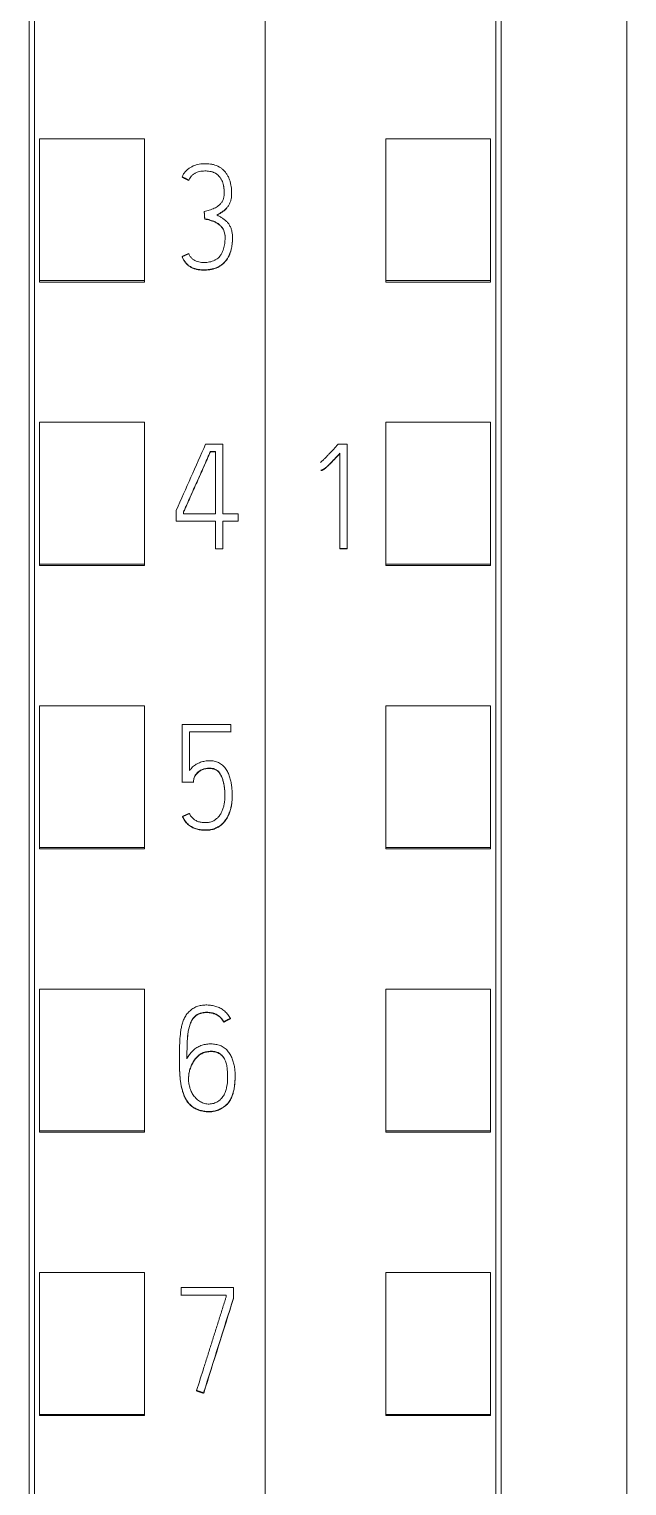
# Model space of a CAD drawing. Header units: millimetres. Extents: x 4137 to 6698, y 1400 to 3585.
# Drawn here: x 5454.95 to 5466.35, y 3314.99 to 3342.75 of the extents above; entities that cross this region are included whole.
import ezdxf

# ---------------------------------------------------------------- set-up
doc = ezdxf.new("R2010")
doc.units = ezdxf.units.MM
doc.layers.add('000-PI-Oprema', color=30, linetype='Continuous', lineweight=5)

msp = doc.modelspace()

# ---------------------------------------------------------------- linework, layer by layer
at = {"layer": '000-PI-Oprema', "color": 0, "linetype": 'ByBlock', "lineweight": 0}
for p, q in [((5459.448, 3360.459), (5459.448, 3247.041)), ((5459.448, 3360.459), (5459.448, 3247.041)), ((5455.048, 3249.363), (5455.048, 3358.178)), ((5463.848, 3358.178), (5463.848, 3249.363)), ((5455.148, 3337.956), (5455.148, 3340.659)), ((5455.148, 3340.659), (5457.148, 3340.659)), ((5457.148, 3337.956), (5457.148, 3340.659)), ((5461.748, 3337.956), (5461.748, 3340.659)), ((5463.748, 3340.659), (5461.748, 3340.659)), ((5463.748, 3337.956), (5463.748, 3340.659)), ((5457.864, 3339.936), (5457.864, 3339.929)), ((5457.992, 3339.872), (5457.992, 3339.866)), ((5458.81, 3339.618), (5458.81, 3339.624)), ((5458.288, 3339.273), (5458.288, 3339.266)), ((5458.297, 3339.135), (5458.297, 3339.128)), ((5458.827, 3338.768), (5458.827, 3338.774)), ((5457.864, 3338.414), (5457.864, 3338.407)), ((5455.148, 3337.927), (5455.148, 3337.956)), ((5455.148, 3337.956), (5457.148, 3337.956)), ((5455.148, 3337.927), (5457.148, 3337.927)), ((5457.148, 3337.927), (5457.148, 3337.956)), ((5461.748, 3337.927), (5461.748, 3337.956)), ((5463.748, 3337.956), (5461.748, 3337.956)), ((5463.748, 3337.927), (5461.748, 3337.927)), ((5463.748, 3337.927), (5463.748, 3337.956)), ((5455.148, 3332.555), (5455.148, 3335.257)), ((5455.148, 3335.257), (5457.148, 3335.257)), ((5457.148, 3332.555), (5457.148, 3335.257)), ((5461.748, 3332.555), (5461.748, 3335.257)), ((5463.748, 3335.257), (5461.748, 3335.257)), ((5463.748, 3332.555), (5463.748, 3335.257)), ((5458.313, 3334.839), (5458.643, 3334.839)), ((5458.643, 3334.839), (5458.643, 3333.513)), ((5461.014, 3334.837), (5460.839, 3334.837)), ((5461.014, 3332.853), (5461.014, 3334.837)), ((5458.405, 3334.701), (5458.405, 3334.695)), ((5458.502, 3334.701), (5458.405, 3334.701)), ((5458.405, 3334.695), (5458.502, 3334.695)), ((5458.502, 3333.513), (5458.502, 3334.701)), ((5460.875, 3334.666), (5460.875, 3332.853)), ((5457.753, 3333.375), (5457.753, 3333.579)), ((5457.892, 3333.549), (5457.892, 3333.513)), ((5457.892, 3333.513), (5458.502, 3333.513)), ((5458.643, 3333.513), (5458.937, 3333.513)), ((5458.937, 3333.513), (5458.937, 3333.375)), ((5458.502, 3333.375), (5457.753, 3333.375)), ((5458.502, 3332.847), (5458.502, 3333.375)), ((5458.643, 3333.375), (5458.643, 3332.847)), ((5458.937, 3333.375), (5458.643, 3333.375)), ((5458.643, 3332.847), (5458.502, 3332.847)), ((5460.875, 3332.853), (5461.014, 3332.853)), ((5460.875, 3332.853), (5460.875, 3332.847)), ((5461.014, 3332.847), (5460.875, 3332.847)), ((5461.014, 3332.853), (5461.014, 3332.847)), ((5455.148, 3332.527), (5455.148, 3332.555)), ((5455.148, 3332.555), (5457.148, 3332.555)), ((5455.148, 3332.527), (5457.148, 3332.527)), ((5457.148, 3332.527), (5457.148, 3332.555)), ((5461.748, 3332.527), (5461.748, 3332.555)), ((5463.748, 3332.555), (5461.748, 3332.555)), ((5463.748, 3332.527), (5461.748, 3332.527)), ((5463.748, 3332.527), (5463.748, 3332.555)), ((5455.148, 3327.153), (5455.148, 3329.856)), ((5455.148, 3329.856), (5457.148, 3329.856)), ((5457.148, 3327.153), (5457.148, 3329.856)), ((5461.748, 3327.153), (5461.748, 3329.856)), ((5463.748, 3329.856), (5461.748, 3329.856)), ((5463.748, 3327.153), (5463.748, 3329.856)), ((5457.869, 3329.495), (5457.869, 3328.4)), ((5458.793, 3329.495), (5457.869, 3329.495)), ((5458.008, 3328.621), (5458.008, 3329.357)), ((5458.008, 3329.357), (5458.793, 3329.357)), ((5458.793, 3329.357), (5458.793, 3329.495)), ((5458.793, 3329.357), (5458.793, 3329.35)), ((5457.869, 3328.4), (5457.869, 3328.394)), ((5457.869, 3328.4), (5458.08, 3328.4)), ((5458.08, 3328.4), (5458.08, 3328.394)), ((5458.821, 3328.136), (5458.821, 3328.142)), ((5457.875, 3327.745), (5457.875, 3327.739)), ((5455.148, 3327.127), (5455.148, 3327.153)), ((5455.148, 3327.153), (5457.148, 3327.153)), ((5455.148, 3327.127), (5457.148, 3327.127)), ((5457.148, 3327.127), (5457.148, 3327.153)), ((5461.748, 3327.127), (5461.748, 3327.153)), ((5463.748, 3327.153), (5461.748, 3327.153)), ((5463.748, 3327.127), (5461.748, 3327.127)), ((5463.748, 3327.127), (5463.748, 3327.153)), ((5455.148, 3321.752), (5455.148, 3324.454)), ((5455.148, 3324.454), (5457.148, 3324.454)), ((5457.148, 3321.752), (5457.148, 3324.454)), ((5461.748, 3321.752), (5461.748, 3324.454)), ((5463.748, 3324.454), (5461.748, 3324.454)), ((5463.748, 3321.752), (5463.748, 3324.454)), ((5458.659, 3323.832), (5458.659, 3323.825)), ((5458.786, 3323.898), (5458.786, 3323.892)), ((5457.815, 3323.094), (5457.815, 3323.088)), ((5458.878, 3322.795), (5458.878, 3322.801)), ((5455.148, 3321.727), (5455.148, 3321.752)), ((5455.148, 3321.752), (5457.148, 3321.752)), ((5455.148, 3321.727), (5457.148, 3321.727)), ((5457.148, 3321.727), (5457.148, 3321.752)), ((5461.748, 3321.727), (5461.748, 3321.752)), ((5463.748, 3321.752), (5461.748, 3321.752)), ((5463.748, 3321.727), (5461.748, 3321.727)), ((5463.748, 3321.727), (5463.748, 3321.752)), ((5455.148, 3316.35), (5455.148, 3319.052)), ((5455.148, 3319.052), (5457.148, 3319.052)), ((5457.148, 3316.35), (5457.148, 3319.052)), ((5461.748, 3316.35), (5461.748, 3319.052)), ((5463.748, 3319.052), (5461.748, 3319.052)), ((5463.748, 3316.35), (5463.748, 3319.052)), ((5457.846, 3318.625), (5457.846, 3318.766)), ((5457.846, 3318.766), (5458.845, 3318.766)), ((5458.845, 3318.766), (5458.845, 3318.564)), ((5457.846, 3318.625), (5457.846, 3318.619)), ((5458.706, 3318.625), (5457.846, 3318.625)), ((5458.706, 3318.586), (5458.706, 3318.625)), ((5458.845, 3318.564), (5458.845, 3318.558)), ((5458.143, 3316.805), (5458.143, 3316.799)), ((5458.276, 3316.76), (5458.276, 3316.754)), ((5455.148, 3316.328), (5455.148, 3316.35)), ((5455.148, 3316.35), (5457.148, 3316.35)), ((5455.148, 3316.328), (5457.148, 3316.328)), ((5457.148, 3316.328), (5457.148, 3316.35)), ((5461.748, 3316.328), (5461.748, 3316.35)), ((5463.748, 3316.35), (5461.748, 3316.35)), ((5463.748, 3316.328), (5461.748, 3316.328)), ((5463.748, 3316.328), (5463.748, 3316.35))]:
    msp.add_line(p, q, dxfattribs=at)
at = {"layer": '000-PI-Oprema', "color": 18, "linetype": 'ByBlock', "lineweight": 0, "true_color": 0x000000}
for centre, major_axis, ratio, start_param, end_param in [((5443.389, 3236.424), (452.614, 1023.309), 0.023466, 1.484858, 1.486095), ((5453.925, 3242.016), (311.427, 991.982), 0.017584, 1.499074, 1.500898), ((5453.817, 3240.208), (315.104, 1003.798), 0.017791, 1.498249, 1.500051)]:
    msp.add_ellipse(centre, major_axis=major_axis, ratio=ratio, start_param=start_param, end_param=end_param, dxfattribs=at)
at = {"layer": '000-PI-Oprema', "color": 0, "linetype": 'ByBlock', "lineweight": 0}
for points, knots in [([(5454.948, 3249.078), (5454.948, 3252.418), (5454.948, 3260.383), (5454.948, 3273.023), (5454.948, 3288.509), (5454.948, 3302.803), (5454.948, 3317.013), (5454.948, 3331.58), (5454.948, 3345.75), (5454.948, 3355.32), (5454.948, 3358.364)], [0, 0, 0, 0, 0.091483, 0.21812, 0.346206, 0.515858, 0.610111, 0.736264, 0.916066, 1, 1, 1, 1]), ([(5463.948, 3358.364), (5463.948, 3355.32), (5463.948, 3345.75), (5463.948, 3331.58), (5463.948, 3317.013), (5463.948, 3302.803), (5463.948, 3288.509), (5463.948, 3273.023), (5463.948, 3260.383), (5463.948, 3252.418), (5463.948, 3249.078)], [0, 0, 0, 0, 0.083934, 0.263736, 0.389889, 0.484142, 0.653794, 0.78188, 0.908517, 1, 1, 1, 1]), ([(5466.348, 3355.298), (5466.348, 3353.275), (5466.348, 3344.726), (5466.348, 3331.58), (5466.348, 3317.013), (5466.348, 3302.803), (5466.348, 3288.509), (5466.348, 3273.023), (5466.348, 3260.265), (5466.348, 3251.383), (5466.348, 3247.126), (5466.348, 3246.328)], [0, 0, 0, 0, 0.055935, 0.236292, 0.362833, 0.457376, 0.627551, 0.756032, 0.883059, 0.978086, 1, 1, 1, 1]), ([(5458.527, 3339.209), (5458.545, 3339.218), (5458.563, 3339.228), (5458.597, 3339.247), (5458.614, 3339.257), (5458.639, 3339.274), (5458.647, 3339.28), (5458.663, 3339.292), (5458.671, 3339.298), (5458.686, 3339.311), (5458.693, 3339.318), (5458.707, 3339.332), (5458.714, 3339.34), (5458.734, 3339.363), (5458.746, 3339.379), (5458.761, 3339.405), (5458.766, 3339.414), (5458.775, 3339.432), (5458.779, 3339.441), (5458.79, 3339.47), (5458.796, 3339.489), (5458.804, 3339.528), (5458.807, 3339.548), (5458.809, 3339.589), (5458.81, 3339.609), (5458.81, 3339.649), (5458.809, 3339.669), (5458.805, 3339.728), (5458.8, 3339.768), (5458.787, 3339.827), (5458.781, 3339.847), (5458.769, 3339.885), (5458.755, 3339.923), (5458.736, 3339.958), (5458.715, 3339.993), (5458.703, 3340.009), (5458.678, 3340.04), (5458.657, 3340.062), (5458.634, 3340.082), (5458.618, 3340.094), (5458.61, 3340.1), (5458.568, 3340.128), (5458.531, 3340.145), (5458.483, 3340.161), (5458.473, 3340.164), (5458.453, 3340.169), (5458.424, 3340.175), (5458.374, 3340.182), (5458.334, 3340.184), (5458.293, 3340.184), (5458.273, 3340.184), (5458.213, 3340.18), (5458.173, 3340.173), (5458.125, 3340.159), (5458.115, 3340.156), (5458.096, 3340.149), (5458.087, 3340.145), (5458.059, 3340.133), (5458.023, 3340.114), (5457.99, 3340.091), (5457.966, 3340.072), (5457.959, 3340.065), (5457.944, 3340.051), (5457.937, 3340.044), (5457.917, 3340.021), (5457.904, 3340.006), (5457.888, 3339.981), (5457.882, 3339.972), (5457.873, 3339.954), (5457.868, 3339.945), (5457.864, 3339.936)], [0, 0, 0, 0, 0.03125, 0.03125, 0.0625, 0.0625, 0.078125, 0.078125, 0.09375, 0.09375, 0.109375, 0.109375, 0.125, 0.125, 0.15625, 0.15625, 0.171875, 0.171875, 0.1875, 0.1875, 0.21875, 0.21875, 0.25, 0.25, 0.28125, 0.28125, 0.3125, 0.3125, 0.375, 0.375, 0.40625, 0.40625, 0.4375, 0.46875, 0.46875, 0.5, 0.5, 0.53125, 0.546875, 0.546875, 0.5625, 0.5625, 0.625, 0.625, 0.640625, 0.640625, 0.65625, 0.6875, 0.71875, 0.71875, 0.75, 0.75, 0.8125, 0.8125, 0.828125, 0.828125, 0.84375, 0.84375, 0.875, 0.90625, 0.90625, 0.921875, 0.921875, 0.9375, 0.9375, 0.96875, 0.96875, 0.984375, 0.984375, 1, 1, 1, 1]), ([(5457.992, 3339.872), (5457.999, 3339.887), (5458.007, 3339.901), (5458.026, 3339.928), (5458.036, 3339.941), (5458.053, 3339.959), (5458.059, 3339.964), (5458.072, 3339.975), (5458.078, 3339.98), (5458.092, 3339.99), (5458.098, 3339.995), (5458.113, 3340.003), (5458.12, 3340.007), (5458.142, 3340.018), (5458.158, 3340.023), (5458.19, 3340.033), (5458.206, 3340.037), (5458.238, 3340.042), (5458.255, 3340.044), (5458.288, 3340.046), (5458.305, 3340.046), (5458.354, 3340.045), (5458.387, 3340.042), (5458.428, 3340.032), (5458.436, 3340.03), (5458.451, 3340.025), (5458.459, 3340.022), (5458.482, 3340.013), (5458.497, 3340.006), (5458.518, 3339.992), (5458.525, 3339.987), (5458.538, 3339.977), (5458.544, 3339.972), (5458.563, 3339.955), (5458.574, 3339.943), (5458.589, 3339.923), (5458.594, 3339.916), (5458.603, 3339.903), (5458.616, 3339.882), (5458.627, 3339.859), (5458.64, 3339.829), (5458.645, 3339.813), (5458.654, 3339.781), (5458.657, 3339.765), (5458.665, 3339.717), (5458.668, 3339.684), (5458.669, 3339.634), (5458.669, 3339.618), (5458.667, 3339.585), (5458.666, 3339.569), (5458.662, 3339.544), (5458.66, 3339.536), (5458.656, 3339.52), (5458.653, 3339.512), (5458.645, 3339.489), (5458.637, 3339.474), (5458.624, 3339.453), (5458.619, 3339.446), (5458.609, 3339.433), (5458.604, 3339.427), (5458.593, 3339.414), (5458.587, 3339.409), (5458.575, 3339.397), (5458.569, 3339.392), (5458.549, 3339.376), (5458.536, 3339.367), (5458.507, 3339.35), (5458.493, 3339.342), (5458.463, 3339.328), (5458.447, 3339.322), (5458.416, 3339.311), (5458.4, 3339.306), (5458.352, 3339.292), (5458.32, 3339.282), (5458.288, 3339.273)], [0, 0, 0, 0, 0.03125, 0.03125, 0.0625, 0.0625, 0.078125, 0.078125, 0.09375, 0.09375, 0.109375, 0.109375, 0.125, 0.125, 0.15625, 0.15625, 0.1875, 0.1875, 0.21875, 0.21875, 0.25, 0.25, 0.3125, 0.3125, 0.328125, 0.328125, 0.34375, 0.34375, 0.375, 0.375, 0.390625, 0.390625, 0.40625, 0.40625, 0.4375, 0.4375, 0.453125, 0.453125, 0.46875, 0.5, 0.5, 0.53125, 0.53125, 0.5625, 0.5625, 0.625, 0.625, 0.65625, 0.65625, 0.6875, 0.6875, 0.703125, 0.703125, 0.71875, 0.71875, 0.75, 0.75, 0.765625, 0.765625, 0.78125, 0.78125, 0.796875, 0.796875, 0.8125, 0.8125, 0.84375, 0.84375, 0.875, 0.875, 0.90625, 0.90625, 0.9375, 0.9375, 1, 1, 1, 1]), ([(5458.669, 3339.629), (5458.669, 3339.633), (5458.668, 3339.637), (5458.668, 3339.674), (5458.666, 3339.707), (5458.659, 3339.75), (5458.657, 3339.761), (5458.654, 3339.772)], [0, 0, 0, 0, 0.087818, 0.087818, 0.771228, 0.771228, 1, 1, 1, 1]), ([(5458.716, 3339.335), (5458.704, 3339.323), (5458.692, 3339.311), (5458.672, 3339.293), (5458.664, 3339.286), (5458.648, 3339.274), (5458.64, 3339.268), (5458.615, 3339.252), (5458.598, 3339.241), (5458.563, 3339.221), (5458.545, 3339.212), (5458.527, 3339.203)], [0, 0, 0, 0, 0.218648, 0.218648, 0.348874, 0.348874, 0.479099, 0.479099, 0.739549, 0.739549, 1, 1, 1, 1]), ([(5457.864, 3338.414), (5457.872, 3338.394), (5457.882, 3338.376), (5457.903, 3338.339), (5457.914, 3338.322), (5457.934, 3338.297), (5457.941, 3338.289), (5457.956, 3338.274), (5457.964, 3338.267), (5457.988, 3338.246), (5458.005, 3338.234), (5458.032, 3338.218), (5458.042, 3338.213), (5458.061, 3338.204), (5458.07, 3338.2), (5458.099, 3338.188), (5458.119, 3338.182), (5458.16, 3338.172), (5458.181, 3338.169), (5458.223, 3338.164), (5458.244, 3338.163), (5458.286, 3338.162), (5458.307, 3338.162), (5458.349, 3338.165), (5458.37, 3338.167), (5458.401, 3338.171), (5458.412, 3338.173), (5458.432, 3338.177), (5458.443, 3338.179), (5458.473, 3338.187), (5458.493, 3338.194), (5458.522, 3338.205), (5458.532, 3338.209), (5458.551, 3338.218), (5458.561, 3338.223), (5458.588, 3338.238), (5458.606, 3338.25), (5458.639, 3338.275), (5458.655, 3338.289), (5458.684, 3338.319), (5458.698, 3338.335), (5458.723, 3338.369), (5458.734, 3338.387), (5458.749, 3338.414), (5458.754, 3338.424), (5458.763, 3338.442), (5458.768, 3338.452), (5458.788, 3338.501), (5458.799, 3338.541), (5458.812, 3338.602), (5458.815, 3338.623), (5458.821, 3338.664), (5458.823, 3338.685), (5458.826, 3338.727), (5458.826, 3338.748), (5458.827, 3338.789), (5458.826, 3338.81), (5458.823, 3338.852), (5458.82, 3338.872), (5458.814, 3338.903), (5458.811, 3338.913), (5458.805, 3338.934), (5458.802, 3338.944), (5458.79, 3338.973), (5458.781, 3338.993), (5458.765, 3339.02), (5458.76, 3339.029), (5458.747, 3339.046), (5458.741, 3339.055), (5458.72, 3339.079), (5458.705, 3339.094), (5458.673, 3339.121), (5458.655, 3339.133), (5458.62, 3339.157), (5458.601, 3339.168), (5458.565, 3339.189), (5458.546, 3339.199), (5458.527, 3339.209)], [0, 0, 0, 0, 0.03125, 0.03125, 0.0625, 0.0625, 0.078125, 0.078125, 0.09375, 0.09375, 0.125, 0.125, 0.140625, 0.140625, 0.15625, 0.15625, 0.1875, 0.1875, 0.21875, 0.21875, 0.25, 0.25, 0.28125, 0.28125, 0.3125, 0.3125, 0.328125, 0.328125, 0.34375, 0.34375, 0.375, 0.375, 0.390625, 0.390625, 0.40625, 0.40625, 0.4375, 0.4375, 0.46875, 0.46875, 0.5, 0.5, 0.53125, 0.53125, 0.546875, 0.546875, 0.5625, 0.5625, 0.625, 0.625, 0.65625, 0.65625, 0.6875, 0.6875, 0.71875, 0.71875, 0.75, 0.75, 0.78125, 0.78125, 0.796875, 0.796875, 0.8125, 0.8125, 0.84375, 0.84375, 0.859375, 0.859375, 0.875, 0.875, 0.90625, 0.90625, 0.9375, 0.9375, 0.96875, 0.96875, 1, 1, 1, 1]), ([(5458.297, 3339.135), (5458.331, 3339.129), (5458.364, 3339.121), (5458.414, 3339.107), (5458.43, 3339.102), (5458.462, 3339.09), (5458.478, 3339.084), (5458.502, 3339.072), (5458.509, 3339.068), (5458.524, 3339.06), (5458.532, 3339.055), (5458.554, 3339.041), (5458.568, 3339.031), (5458.587, 3339.014), (5458.594, 3339.008), (5458.606, 3338.996), (5458.612, 3338.989), (5458.628, 3338.97), (5458.638, 3338.956), (5458.651, 3338.933), (5458.655, 3338.926), (5458.663, 3338.91), (5458.666, 3338.902), (5458.674, 3338.878), (5458.678, 3338.861), (5458.684, 3338.827), (5458.685, 3338.81), (5458.685, 3338.775), (5458.685, 3338.758), (5458.683, 3338.707), (5458.679, 3338.673), (5458.67, 3338.622), (5458.667, 3338.605), (5458.658, 3338.572), (5458.654, 3338.555), (5458.642, 3338.522), (5458.636, 3338.506), (5458.625, 3338.483), (5458.621, 3338.475), (5458.612, 3338.46), (5458.608, 3338.453), (5458.583, 3338.417), (5458.56, 3338.392), (5458.525, 3338.366), (5458.517, 3338.361), (5458.503, 3338.352), (5458.495, 3338.348), (5458.472, 3338.337), (5458.456, 3338.33), (5458.423, 3338.32), (5458.406, 3338.315), (5458.372, 3338.309), (5458.338, 3338.304), (5458.303, 3338.303), (5458.268, 3338.303), (5458.251, 3338.304), (5458.217, 3338.306), (5458.2, 3338.309), (5458.166, 3338.316), (5458.149, 3338.32), (5458.117, 3338.333), (5458.101, 3338.341), (5458.079, 3338.355), (5458.073, 3338.361), (5458.059, 3338.372), (5458.053, 3338.378), (5458.041, 3338.391), (5458.036, 3338.397), (5458.025, 3338.411), (5458.02, 3338.418), (5458.006, 3338.44), (5457.998, 3338.456), (5457.992, 3338.472)], [0, 0, 0, 0, 0.0625, 0.0625, 0.09375, 0.09375, 0.125, 0.125, 0.140625, 0.140625, 0.15625, 0.15625, 0.1875, 0.1875, 0.203125, 0.203125, 0.21875, 0.21875, 0.25, 0.25, 0.265625, 0.265625, 0.28125, 0.28125, 0.3125, 0.3125, 0.34375, 0.34375, 0.375, 0.375, 0.4375, 0.4375, 0.46875, 0.46875, 0.5, 0.5, 0.53125, 0.53125, 0.546875, 0.546875, 0.5625, 0.5625, 0.625, 0.625, 0.640625, 0.640625, 0.65625, 0.65625, 0.6875, 0.6875, 0.71875, 0.71875, 0.75, 0.78125, 0.78125, 0.8125, 0.8125, 0.84375, 0.84375, 0.875, 0.875, 0.90625, 0.90625, 0.921875, 0.921875, 0.9375, 0.9375, 0.953125, 0.953125, 0.96875, 0.96875, 1, 1, 1, 1]), ([(5458.685, 3338.771), (5458.685, 3338.776), (5458.685, 3338.781), (5458.685, 3338.795), (5458.684, 3338.804), (5458.683, 3338.821), (5458.682, 3338.829), (5458.678, 3338.855), (5458.674, 3338.872), (5458.666, 3338.896), (5458.662, 3338.904), (5458.655, 3338.92), (5458.651, 3338.927), (5458.638, 3338.95), (5458.628, 3338.964), (5458.606, 3338.99), (5458.594, 3339.003), (5458.567, 3339.025), (5458.554, 3339.035), (5458.524, 3339.054), (5458.509, 3339.062), (5458.478, 3339.077), (5458.462, 3339.084), (5458.43, 3339.096), (5458.414, 3339.101), (5458.364, 3339.115), (5458.331, 3339.123), (5458.297, 3339.128)], [0, 0, 0, 0, 0.026635, 0.026635, 0.070879, 0.070879, 0.115123, 0.115123, 0.20361, 0.20361, 0.247854, 0.247854, 0.292098, 0.292098, 0.380586, 0.380586, 0.469074, 0.469074, 0.557561, 0.557561, 0.646049, 0.646049, 0.734537, 0.734537, 0.823025, 0.823025, 1, 1, 1, 1]), ([(5458.827, 3338.768), (5458.827, 3338.767), (5458.827, 3338.766), (5458.826, 3338.745), (5458.826, 3338.724), (5458.823, 3338.682), (5458.821, 3338.661), (5458.816, 3338.62), (5458.812, 3338.599), (5458.8, 3338.538), (5458.789, 3338.498), (5458.769, 3338.449), (5458.765, 3338.44), (5458.756, 3338.421), (5458.751, 3338.411), (5458.736, 3338.384), (5458.725, 3338.366), (5458.7, 3338.332), (5458.687, 3338.316), (5458.665, 3338.293), (5458.657, 3338.285), (5458.641, 3338.271), (5458.633, 3338.265), (5458.608, 3338.245), (5458.591, 3338.234), (5458.563, 3338.218), (5458.554, 3338.213), (5458.535, 3338.204), (5458.525, 3338.2), (5458.476, 3338.18), (5458.435, 3338.17), (5458.373, 3338.161), (5458.351, 3338.159), (5458.309, 3338.156), (5458.288, 3338.156), (5458.246, 3338.156), (5458.225, 3338.158), (5458.193, 3338.161), (5458.183, 3338.162), (5458.162, 3338.166), (5458.151, 3338.168), (5458.12, 3338.175), (5458.1, 3338.182), (5458.071, 3338.194), (5458.061, 3338.198), (5458.042, 3338.207), (5458.033, 3338.212), (5458.005, 3338.228), (5457.988, 3338.24), (5457.964, 3338.26), (5457.956, 3338.267), (5457.941, 3338.283), (5457.934, 3338.291), (5457.914, 3338.315), (5457.903, 3338.333), (5457.882, 3338.369), (5457.872, 3338.388), (5457.864, 3338.407)], [0, 0, 0, 0, 0.001389, 0.001389, 0.044807, 0.044807, 0.088225, 0.088225, 0.131643, 0.131643, 0.218479, 0.218479, 0.240188, 0.240188, 0.261896, 0.261896, 0.305314, 0.305314, 0.348732, 0.348732, 0.370441, 0.370441, 0.39215, 0.39215, 0.435568, 0.435568, 0.457277, 0.457277, 0.478986, 0.478986, 0.565821, 0.565821, 0.609239, 0.609239, 0.652657, 0.652657, 0.696075, 0.696075, 0.717784, 0.717784, 0.739493, 0.739493, 0.782911, 0.782911, 0.80462, 0.80462, 0.826329, 0.826329, 0.869746, 0.869746, 0.891455, 0.891455, 0.913164, 0.913164, 0.956582, 0.956582, 1, 1, 1, 1]), ([(5460.839, 3334.837), (5460.813, 3334.807), (5460.786, 3334.777), (5460.732, 3334.718), (5460.704, 3334.689), (5460.663, 3334.645), (5460.649, 3334.631), (5460.621, 3334.602), (5460.607, 3334.587), (5460.579, 3334.559), (5460.564, 3334.545), (5460.534, 3334.518), (5460.519, 3334.505), (5460.503, 3334.492)], [0, 0, 0, 0, 0.25, 0.25, 0.5, 0.5, 0.625, 0.625, 0.75, 0.75, 0.875, 0.875, 1, 1, 1, 1]), ([(5458.405, 3334.701), (5458.394, 3334.677), (5458.384, 3334.653), (5458.363, 3334.605), (5458.352, 3334.581), (5458.32, 3334.509), (5458.299, 3334.46), (5458.257, 3334.364), (5458.235, 3334.316), (5458.193, 3334.22), (5458.171, 3334.172), (5458.128, 3334.076), (5458.107, 3334.028), (5458.064, 3333.932), (5458.042, 3333.884), (5458, 3333.788), (5457.978, 3333.74), (5457.946, 3333.668), (5457.935, 3333.644), (5457.919, 3333.608), (5457.914, 3333.597), (5457.903, 3333.573), (5457.897, 3333.561), (5457.892, 3333.549)], [0, 0, 0, 0, 0.0625, 0.0625, 0.125, 0.125, 0.25, 0.25, 0.375, 0.375, 0.5, 0.5, 0.625, 0.625, 0.75, 0.75, 0.875, 0.875, 0.9375, 0.9375, 0.96875, 0.96875, 1, 1, 1, 1]), ([(5457.892, 3333.543), (5457.897, 3333.554), (5457.903, 3333.566), (5457.914, 3333.59), (5457.919, 3333.602), (5457.935, 3333.638), (5457.946, 3333.662), (5457.978, 3333.734), (5458, 3333.782), (5458.042, 3333.878), (5458.064, 3333.926), (5458.107, 3334.022), (5458.128, 3334.07), (5458.171, 3334.166), (5458.193, 3334.214), (5458.235, 3334.31), (5458.257, 3334.358), (5458.299, 3334.454), (5458.32, 3334.502), (5458.352, 3334.575), (5458.363, 3334.599), (5458.384, 3334.647), (5458.394, 3334.671), (5458.405, 3334.695)], [0, 0, 0, 0, 0.03125, 0.03125, 0.0625, 0.0625, 0.125, 0.125, 0.25, 0.25, 0.375, 0.375, 0.5, 0.5, 0.625, 0.625, 0.75, 0.75, 0.875, 0.875, 0.9375, 0.9375, 1, 1, 1, 1]), ([(5460.512, 3334.345), (5460.517, 3334.345), (5460.522, 3334.346), (5460.532, 3334.348), (5460.537, 3334.35), (5460.547, 3334.353), (5460.552, 3334.355), (5460.561, 3334.361), (5460.565, 3334.363), (5460.578, 3334.372), (5460.586, 3334.378), (5460.602, 3334.391), (5460.609, 3334.398), (5460.633, 3334.418), (5460.647, 3334.432), (5460.677, 3334.46), (5460.692, 3334.474), (5460.735, 3334.518), (5460.763, 3334.547), (5460.82, 3334.606), (5460.848, 3334.636), (5460.875, 3334.666)], [0, 0, 0, 0, 0.03125, 0.03125, 0.0625, 0.0625, 0.09375, 0.09375, 0.125, 0.125, 0.1875, 0.1875, 0.25, 0.25, 0.375, 0.375, 0.5, 0.5, 0.75, 0.75, 1, 1, 1, 1]), ([(5460.875, 3334.66), (5460.848, 3334.63), (5460.82, 3334.6), (5460.763, 3334.541), (5460.735, 3334.512), (5460.691, 3334.468), (5460.677, 3334.454), (5460.647, 3334.426), (5460.632, 3334.412), (5460.609, 3334.391), (5460.602, 3334.385), (5460.586, 3334.372), (5460.577, 3334.366), (5460.565, 3334.357), (5460.561, 3334.354), (5460.552, 3334.349), (5460.547, 3334.347), (5460.538, 3334.343), (5460.532, 3334.342), (5460.522, 3334.34), (5460.517, 3334.339), (5460.512, 3334.339)], [0, 0, 0, 0, 0.25, 0.25, 0.5, 0.5, 0.625, 0.625, 0.75, 0.75, 0.8125, 0.8125, 0.875, 0.875, 0.90625, 0.90625, 0.9375, 0.9375, 0.96875, 0.96875, 1, 1, 1, 1]), ([(5457.875, 3327.745), (5457.887, 3327.719), (5457.901, 3327.693), (5457.925, 3327.657), (5457.934, 3327.646), (5457.952, 3327.624), (5457.963, 3327.613), (5457.984, 3327.593), (5457.995, 3327.584), (5458.019, 3327.567), (5458.031, 3327.559), (5458.055, 3327.544), (5458.068, 3327.537), (5458.095, 3327.525), (5458.109, 3327.52), (5458.136, 3327.511), (5458.15, 3327.507), (5458.178, 3327.5), (5458.193, 3327.497), (5458.222, 3327.493), (5458.236, 3327.492), (5458.258, 3327.49), (5458.266, 3327.49), (5458.28, 3327.489), (5458.288, 3327.489), (5458.309, 3327.488), (5458.324, 3327.488), (5458.353, 3327.489), (5458.368, 3327.49), (5458.397, 3327.493), (5458.412, 3327.496), (5458.441, 3327.502), (5458.455, 3327.506), (5458.496, 3327.519), (5458.523, 3327.531), (5458.562, 3327.553), (5458.574, 3327.561), (5458.598, 3327.578), (5458.61, 3327.587), (5458.632, 3327.606), (5458.642, 3327.616), (5458.662, 3327.638), (5458.672, 3327.649), (5458.699, 3327.684), (5458.714, 3327.708), (5458.736, 3327.747), (5458.742, 3327.76), (5458.754, 3327.786), (5458.76, 3327.8), (5458.776, 3327.841), (5458.785, 3327.868), (5458.8, 3327.924), (5458.806, 3327.953), (5458.812, 3327.996), (5458.814, 3328.01), (5458.817, 3328.039), (5458.818, 3328.054), (5458.821, 3328.098), (5458.821, 3328.127), (5458.821, 3328.185), (5458.818, 3328.243), (5458.813, 3328.301), (5458.805, 3328.359), (5458.8, 3328.388), (5458.791, 3328.431), (5458.787, 3328.445), (5458.78, 3328.473), (5458.776, 3328.487), (5458.762, 3328.529), (5458.751, 3328.556), (5458.732, 3328.596), (5458.725, 3328.609), (5458.71, 3328.634), (5458.702, 3328.646), (5458.676, 3328.682), (5458.657, 3328.704), (5458.612, 3328.743), (5458.588, 3328.759), (5458.548, 3328.779), (5458.534, 3328.784), (5458.506, 3328.793), (5458.492, 3328.797), (5458.463, 3328.802), (5458.448, 3328.804), (5458.419, 3328.806), (5458.404, 3328.807), (5458.375, 3328.806), (5458.36, 3328.806), (5458.331, 3328.803), (5458.316, 3328.802), (5458.287, 3328.797), (5458.273, 3328.794), (5458.244, 3328.787), (5458.23, 3328.783), (5458.202, 3328.773), (5458.188, 3328.768), (5458.162, 3328.755), (5458.149, 3328.748), (5458.124, 3328.733), (5458.112, 3328.725), (5458.088, 3328.707), (5458.077, 3328.698), (5458.055, 3328.678), (5458.045, 3328.667), (5458.026, 3328.645), (5458.017, 3328.634), (5458.008, 3328.621)], [0, 0, 0, 0, 0.03125, 0.03125, 0.046875, 0.046875, 0.0625, 0.0625, 0.078125, 0.078125, 0.09375, 0.09375, 0.109375, 0.109375, 0.125, 0.125, 0.140625, 0.140625, 0.15625, 0.15625, 0.171875, 0.171875, 0.179688, 0.179688, 0.1875, 0.1875, 0.203125, 0.203125, 0.21875, 0.21875, 0.234375, 0.234375, 0.25, 0.25, 0.28125, 0.28125, 0.296875, 0.296875, 0.3125, 0.3125, 0.328125, 0.328125, 0.34375, 0.34375, 0.375, 0.375, 0.390625, 0.390625, 0.40625, 0.40625, 0.4375, 0.4375, 0.46875, 0.46875, 0.484375, 0.484375, 0.5, 0.5, 0.53125, 0.53125, 0.5625, 0.59375, 0.59375, 0.625, 0.625, 0.640625, 0.640625, 0.65625, 0.65625, 0.6875, 0.6875, 0.703125, 0.703125, 0.71875, 0.71875, 0.75, 0.75, 0.78125, 0.78125, 0.796875, 0.796875, 0.8125, 0.8125, 0.828125, 0.828125, 0.84375, 0.84375, 0.859375, 0.859375, 0.875, 0.875, 0.890625, 0.890625, 0.90625, 0.90625, 0.921875, 0.921875, 0.9375, 0.9375, 0.953125, 0.953125, 0.96875, 0.96875, 0.984375, 0.984375, 1, 1, 1, 1]), ([(5458.08, 3328.4), (5458.081, 3328.423), (5458.084, 3328.446), (5458.093, 3328.48), (5458.097, 3328.491), (5458.106, 3328.512), (5458.111, 3328.522), (5458.124, 3328.541), (5458.13, 3328.551), (5458.145, 3328.568), (5458.153, 3328.577), (5458.17, 3328.592), (5458.179, 3328.599), (5458.198, 3328.613), (5458.208, 3328.619), (5458.228, 3328.631), (5458.238, 3328.636), (5458.26, 3328.645), (5458.271, 3328.648), (5458.304, 3328.658), (5458.327, 3328.662), (5458.361, 3328.665), (5458.373, 3328.666), (5458.396, 3328.666), (5458.407, 3328.665), (5458.43, 3328.663), (5458.442, 3328.661), (5458.459, 3328.658), (5458.464, 3328.656), (5458.475, 3328.653), (5458.481, 3328.651), (5458.497, 3328.645), (5458.508, 3328.64), (5458.528, 3328.628), (5458.537, 3328.621), (5458.554, 3328.606), (5458.562, 3328.597), (5458.577, 3328.579), (5458.583, 3328.57), (5458.602, 3328.541), (5458.612, 3328.52), (5458.63, 3328.478), (5458.638, 3328.456), (5458.658, 3328.39), (5458.666, 3328.345), (5458.675, 3328.277), (5458.677, 3328.254), (5458.68, 3328.208), (5458.681, 3328.185), (5458.682, 3328.117), (5458.68, 3328.071), (5458.672, 3328.003), (5458.668, 3327.981), (5458.66, 3327.947), (5458.658, 3327.936), (5458.651, 3327.913), (5458.648, 3327.902), (5458.637, 3327.869), (5458.628, 3327.848), (5458.613, 3327.817), (5458.607, 3327.807), (5458.595, 3327.787), (5458.589, 3327.777), (5458.569, 3327.749), (5458.554, 3327.732), (5458.529, 3327.708), (5458.52, 3327.7), (5458.502, 3327.686), (5458.492, 3327.679), (5458.473, 3327.667), (5458.463, 3327.661), (5458.442, 3327.651), (5458.431, 3327.647), (5458.397, 3327.637), (5458.374, 3327.633), (5458.34, 3327.63), (5458.328, 3327.629), (5458.305, 3327.629), (5458.293, 3327.629), (5458.258, 3327.63), (5458.235, 3327.632), (5458.202, 3327.639), (5458.191, 3327.642), (5458.168, 3327.649), (5458.157, 3327.653), (5458.126, 3327.668), (5458.106, 3327.68), (5458.078, 3327.701), (5458.069, 3327.709), (5458.053, 3327.725), (5458.038, 3327.743), (5458.025, 3327.762), (5458.013, 3327.782), (5458.007, 3327.793), (5458.003, 3327.803)], [0, 0, 0, 0, 0.03125, 0.03125, 0.046875, 0.046875, 0.0625, 0.0625, 0.078125, 0.078125, 0.09375, 0.09375, 0.109375, 0.109375, 0.125, 0.125, 0.140625, 0.140625, 0.15625, 0.15625, 0.1875, 0.1875, 0.203125, 0.203125, 0.21875, 0.21875, 0.234375, 0.234375, 0.242187, 0.242187, 0.25, 0.25, 0.265625, 0.265625, 0.28125, 0.28125, 0.296875, 0.296875, 0.3125, 0.3125, 0.34375, 0.34375, 0.375, 0.375, 0.4375, 0.4375, 0.46875, 0.46875, 0.5, 0.5, 0.5625, 0.5625, 0.59375, 0.59375, 0.609375, 0.609375, 0.625, 0.625, 0.65625, 0.65625, 0.671875, 0.671875, 0.6875, 0.6875, 0.71875, 0.71875, 0.734375, 0.734375, 0.75, 0.75, 0.765625, 0.765625, 0.78125, 0.78125, 0.8125, 0.8125, 0.828125, 0.828125, 0.84375, 0.84375, 0.875, 0.875, 0.890625, 0.890625, 0.90625, 0.90625, 0.9375, 0.9375, 0.953125, 0.953125, 0.96875, 0.984375, 0.984375, 1, 1, 1, 1]), ([(5458.681, 3328.138), (5458.681, 3328.144), (5458.681, 3328.15), (5458.681, 3328.178), (5458.68, 3328.201), (5458.677, 3328.246), (5458.675, 3328.269), (5458.67, 3328.315), (5458.666, 3328.337), (5458.657, 3328.382), (5458.651, 3328.405), (5458.641, 3328.438), (5458.638, 3328.449), (5458.63, 3328.471), (5458.626, 3328.482), (5458.612, 3328.514), (5458.602, 3328.534), (5458.584, 3328.563), (5458.577, 3328.573), (5458.562, 3328.591), (5458.555, 3328.599), (5458.537, 3328.615), (5458.528, 3328.622), (5458.508, 3328.634), (5458.498, 3328.639), (5458.476, 3328.647), (5458.465, 3328.65), (5458.442, 3328.655), (5458.431, 3328.657), (5458.408, 3328.659), (5458.396, 3328.66), (5458.373, 3328.66), (5458.362, 3328.659), (5458.339, 3328.657), (5458.327, 3328.656), (5458.304, 3328.652), (5458.282, 3328.646), (5458.26, 3328.639), (5458.239, 3328.63), (5458.229, 3328.625), (5458.198, 3328.608), (5458.18, 3328.594), (5458.154, 3328.571), (5458.146, 3328.563), (5458.131, 3328.545), (5458.124, 3328.536), (5458.112, 3328.516), (5458.106, 3328.506), (5458.097, 3328.485), (5458.093, 3328.474), (5458.087, 3328.452), (5458.085, 3328.44), (5458.082, 3328.417), (5458.081, 3328.406), (5458.08, 3328.394)], [0, 0, 0, 0, 0.015899, 0.015899, 0.077406, 0.077406, 0.138912, 0.138912, 0.200418, 0.200418, 0.261925, 0.261925, 0.292678, 0.292678, 0.323431, 0.323431, 0.384937, 0.384937, 0.41569, 0.41569, 0.446443, 0.446443, 0.477197, 0.477197, 0.50795, 0.50795, 0.538703, 0.538703, 0.569456, 0.569456, 0.600209, 0.600209, 0.630962, 0.630962, 0.661715, 0.661715, 0.692469, 0.723222, 0.723222, 0.753975, 0.753975, 0.815481, 0.815481, 0.846234, 0.846234, 0.876987, 0.876987, 0.907741, 0.907741, 0.938494, 0.938494, 0.969247, 0.969247, 1, 1, 1, 1]), ([(5458.821, 3328.136), (5458.821, 3328.114), (5458.821, 3328.093), (5458.818, 3328.043), (5458.816, 3328.014), (5458.81, 3327.971), (5458.807, 3327.957), (5458.802, 3327.928), (5458.799, 3327.913), (5458.788, 3327.871), (5458.779, 3327.843), (5458.759, 3327.788), (5458.747, 3327.761), (5458.719, 3327.709), (5458.703, 3327.685), (5458.677, 3327.65), (5458.668, 3327.638), (5458.648, 3327.617), (5458.638, 3327.606), (5458.605, 3327.576), (5458.582, 3327.559), (5458.544, 3327.536), (5458.531, 3327.529), (5458.504, 3327.517), (5458.491, 3327.511), (5458.449, 3327.497), (5458.42, 3327.49), (5458.377, 3327.484), (5458.362, 3327.483), (5458.332, 3327.482), (5458.318, 3327.482), (5458.288, 3327.483), (5458.274, 3327.483), (5458.244, 3327.485), (5458.23, 3327.486), (5458.201, 3327.49), (5458.186, 3327.492), (5458.157, 3327.499), (5458.143, 3327.503), (5458.115, 3327.512), (5458.101, 3327.517), (5458.074, 3327.528), (5458.061, 3327.535), (5458.035, 3327.55), (5458.023, 3327.558), (5457.999, 3327.575), (5457.987, 3327.585), (5457.966, 3327.604), (5457.955, 3327.615), (5457.936, 3327.637), (5457.927, 3327.649), (5457.902, 3327.686), (5457.888, 3327.712), (5457.875, 3327.739)], [0, 0, 0, 0, 0.044434, 0.044434, 0.104157, 0.104157, 0.134018, 0.134018, 0.16388, 0.16388, 0.223602, 0.223602, 0.283325, 0.283325, 0.343048, 0.343048, 0.37291, 0.37291, 0.402771, 0.402771, 0.462494, 0.462494, 0.492355, 0.492355, 0.522217, 0.522217, 0.58194, 0.58194, 0.611801, 0.611801, 0.641663, 0.641663, 0.671524, 0.671524, 0.701386, 0.701386, 0.731247, 0.731247, 0.761108, 0.761108, 0.79097, 0.79097, 0.820831, 0.820831, 0.850693, 0.850693, 0.880554, 0.880554, 0.910416, 0.910416, 0.940277, 0.940277, 1, 1, 1, 1]), ([(5458.786, 3323.898), (5458.772, 3323.923), (5458.756, 3323.947), (5458.729, 3323.981), (5458.72, 3323.992), (5458.7, 3324.013), (5458.69, 3324.024), (5458.657, 3324.053), (5458.634, 3324.07), (5458.597, 3324.091), (5458.584, 3324.098), (5458.557, 3324.11), (5458.544, 3324.115), (5458.503, 3324.13), (5458.475, 3324.137), (5458.433, 3324.145), (5458.418, 3324.147), (5458.39, 3324.15), (5458.375, 3324.151), (5458.332, 3324.154), (5458.303, 3324.153), (5458.26, 3324.15), (5458.246, 3324.148), (5458.217, 3324.143), (5458.203, 3324.14), (5458.161, 3324.129), (5458.134, 3324.118), (5458.095, 3324.099), (5458.083, 3324.091), (5458.058, 3324.076), (5458.047, 3324.067), (5458.013, 3324.04), (5457.992, 3324.02), (5457.963, 3323.987), (5457.954, 3323.976), (5457.938, 3323.952), (5457.93, 3323.94), (5457.908, 3323.903), (5457.896, 3323.876), (5457.876, 3323.822), (5457.867, 3323.795), (5457.854, 3323.739), (5457.848, 3323.711), (5457.839, 3323.655), (5457.836, 3323.626), (5457.826, 3323.541), (5457.823, 3323.484), (5457.818, 3323.369), (5457.817, 3323.312), (5457.815, 3323.14), (5457.813, 3323.025), (5457.819, 3322.882), (5457.821, 3322.853), (5457.825, 3322.796), (5457.827, 3322.768), (5457.836, 3322.683), (5457.845, 3322.626), (5457.862, 3322.556), (5457.866, 3322.542), (5457.874, 3322.514), (5457.878, 3322.5), (5457.892, 3322.459), (5457.902, 3322.432), (5457.92, 3322.393), (5457.927, 3322.38), (5457.941, 3322.355), (5457.948, 3322.342), (5457.972, 3322.306), (5457.99, 3322.283), (5458.02, 3322.252), (5458.031, 3322.242), (5458.054, 3322.224), (5458.065, 3322.215), (5458.102, 3322.191), (5458.127, 3322.178), (5458.167, 3322.161), (5458.181, 3322.156), (5458.209, 3322.147), (5458.223, 3322.143), (5458.265, 3322.132), (5458.293, 3322.127), (5458.337, 3322.124), (5458.351, 3322.123), (5458.38, 3322.122), (5458.395, 3322.123), (5458.438, 3322.126), (5458.467, 3322.13), (5458.509, 3322.14), (5458.523, 3322.144), (5458.55, 3322.154), (5458.564, 3322.159), (5458.604, 3322.177), (5458.629, 3322.191), (5458.665, 3322.216), (5458.676, 3322.224), (5458.699, 3322.243), (5458.71, 3322.253), (5458.74, 3322.283), (5458.758, 3322.306), (5458.782, 3322.342), (5458.789, 3322.355), (5458.802, 3322.381), (5458.809, 3322.394), (5458.825, 3322.434), (5458.834, 3322.461), (5458.845, 3322.503), (5458.848, 3322.517), (5458.854, 3322.546), (5458.857, 3322.56), (5458.864, 3322.603), (5458.867, 3322.632), (5458.876, 3322.717), (5458.879, 3322.775), (5458.877, 3322.861), (5458.875, 3322.889), (5458.868, 3322.946), (5458.864, 3322.975), (5458.851, 3323.032), (5458.844, 3323.061), (5458.826, 3323.116), (5458.815, 3323.143), (5458.79, 3323.196), (5458.776, 3323.222), (5458.743, 3323.269), (5458.724, 3323.291), (5458.692, 3323.321), (5458.68, 3323.331), (5458.657, 3323.348), (5458.644, 3323.355), (5458.618, 3323.369), (5458.605, 3323.375), (5458.577, 3323.385), (5458.563, 3323.39), (5458.521, 3323.401), (5458.492, 3323.406), (5458.448, 3323.41), (5458.434, 3323.411), (5458.404, 3323.412), (5458.39, 3323.411), (5458.346, 3323.409), (5458.317, 3323.405), (5458.274, 3323.395), (5458.26, 3323.391), (5458.232, 3323.382), (5458.218, 3323.377), (5458.179, 3323.359), (5458.154, 3323.344), (5458.117, 3323.32), (5458.105, 3323.311), (5458.083, 3323.292), (5458.072, 3323.283), (5458.04, 3323.252), (5458.021, 3323.23), (5457.986, 3323.183), (5457.971, 3323.158), (5457.957, 3323.132)], [0, 0, 0, 0, 0.015625, 0.015625, 0.023438, 0.023438, 0.03125, 0.03125, 0.046875, 0.046875, 0.054688, 0.054688, 0.0625, 0.0625, 0.078125, 0.078125, 0.085938, 0.085938, 0.09375, 0.09375, 0.109375, 0.109375, 0.117188, 0.117188, 0.125, 0.125, 0.140625, 0.140625, 0.148438, 0.148438, 0.15625, 0.15625, 0.171875, 0.171875, 0.179688, 0.179688, 0.1875, 0.1875, 0.203125, 0.203125, 0.21875, 0.21875, 0.234375, 0.234375, 0.25, 0.25, 0.28125, 0.28125, 0.3125, 0.3125, 0.375, 0.375, 0.390625, 0.390625, 0.40625, 0.40625, 0.4375, 0.4375, 0.445313, 0.445313, 0.453125, 0.453125, 0.46875, 0.46875, 0.476563, 0.476563, 0.484375, 0.484375, 0.5, 0.5, 0.507813, 0.507813, 0.515625, 0.515625, 0.53125, 0.53125, 0.539063, 0.539063, 0.546875, 0.546875, 0.5625, 0.5625, 0.570313, 0.570313, 0.578125, 0.578125, 0.59375, 0.59375, 0.601563, 0.601563, 0.609375, 0.609375, 0.625, 0.625, 0.632813, 0.632813, 0.640625, 0.640625, 0.65625, 0.65625, 0.664063, 0.664063, 0.671875, 0.671875, 0.6875, 0.6875, 0.695313, 0.695313, 0.703125, 0.703125, 0.71875, 0.71875, 0.75, 0.75, 0.765625, 0.765625, 0.78125, 0.78125, 0.796875, 0.796875, 0.8125, 0.8125, 0.828125, 0.828125, 0.84375, 0.84375, 0.851563, 0.851563, 0.859375, 0.859375, 0.867188, 0.867188, 0.875, 0.875, 0.890625, 0.890625, 0.898438, 0.898438, 0.90625, 0.90625, 0.921875, 0.921875, 0.929688, 0.929688, 0.9375, 0.9375, 0.953125, 0.953125, 0.960937, 0.960937, 0.96875, 0.96875, 0.984375, 0.984375, 1, 1, 1, 1]), ([(5457.957, 3323.132), (5457.957, 3323.193), (5457.957, 3323.254), (5457.96, 3323.345), (5457.961, 3323.375), (5457.963, 3323.436), (5457.964, 3323.467), (5457.968, 3323.527), (5457.97, 3323.557), (5457.977, 3323.618), (5457.982, 3323.648), (5457.991, 3323.693), (5457.994, 3323.708), (5458.001, 3323.738), (5458.006, 3323.753), (5458.02, 3323.797), (5458.031, 3323.825), (5458.049, 3323.859), (5458.053, 3323.866), (5458.062, 3323.879), (5458.066, 3323.886), (5458.079, 3323.905), (5458.089, 3323.917), (5458.105, 3323.933), (5458.111, 3323.939), (5458.123, 3323.949), (5458.129, 3323.954), (5458.148, 3323.967), (5458.161, 3323.975), (5458.182, 3323.985), (5458.189, 3323.988), (5458.203, 3323.994), (5458.211, 3323.996), (5458.233, 3324.003), (5458.249, 3324.006), (5458.279, 3324.011), (5458.294, 3324.012), (5458.325, 3324.014), (5458.341, 3324.014), (5458.372, 3324.013), (5458.387, 3324.012), (5458.418, 3324.008), (5458.44, 3324.003), (5458.463, 3323.997), (5458.477, 3323.992), (5458.485, 3323.989), (5458.506, 3323.98), (5458.52, 3323.973), (5458.547, 3323.958), (5458.56, 3323.949), (5458.578, 3323.935), (5458.584, 3323.93), (5458.595, 3323.919), (5458.601, 3323.914), (5458.617, 3323.897), (5458.626, 3323.885), (5458.644, 3323.859), (5458.652, 3323.846), (5458.659, 3323.832)], [0, 0, 0, 0, 0.125, 0.125, 0.1875, 0.1875, 0.25, 0.25, 0.3125, 0.3125, 0.375, 0.375, 0.40625, 0.40625, 0.4375, 0.4375, 0.5, 0.5, 0.515625, 0.515625, 0.53125, 0.53125, 0.5625, 0.5625, 0.578125, 0.578125, 0.59375, 0.59375, 0.625, 0.625, 0.640625, 0.640625, 0.65625, 0.65625, 0.6875, 0.6875, 0.71875, 0.71875, 0.75, 0.75, 0.78125, 0.78125, 0.8125, 0.828125, 0.828125, 0.84375, 0.84375, 0.875, 0.875, 0.90625, 0.90625, 0.921875, 0.921875, 0.9375, 0.9375, 0.96875, 0.96875, 1, 1, 1, 1]), ([(5458.659, 3323.825), (5458.645, 3323.853), (5458.628, 3323.879), (5458.602, 3323.907), (5458.596, 3323.912), (5458.585, 3323.923), (5458.579, 3323.928), (5458.561, 3323.942), (5458.535, 3323.96), (5458.508, 3323.973), (5458.479, 3323.985), (5458.464, 3323.99), (5458.435, 3323.998), (5458.419, 3324.001), (5458.389, 3324.006), (5458.373, 3324.007), (5458.327, 3324.009), (5458.296, 3324.007), (5458.251, 3324), (5458.235, 3323.997), (5458.205, 3323.989), (5458.191, 3323.983), (5458.17, 3323.974), (5458.163, 3323.97), (5458.15, 3323.962), (5458.143, 3323.958), (5458.124, 3323.944), (5458.107, 3323.929), (5458.091, 3323.912), (5458.081, 3323.9), (5458.076, 3323.894), (5458.063, 3323.875), (5458.054, 3323.862), (5458.04, 3323.835), (5458.033, 3323.821), (5458.021, 3323.793), (5458.016, 3323.778), (5458.002, 3323.734), (5457.994, 3323.705), (5457.982, 3323.645), (5457.978, 3323.615), (5457.971, 3323.554), (5457.968, 3323.524), (5457.964, 3323.463), (5457.963, 3323.432), (5457.961, 3323.371), (5457.96, 3323.34), (5457.957, 3323.248), (5457.957, 3323.187), (5457.957, 3323.126)], [0, 0, 0, 0, 0.0625, 0.0625, 0.078125, 0.078125, 0.09375, 0.09375, 0.125, 0.15625, 0.15625, 0.1875, 0.1875, 0.21875, 0.21875, 0.25, 0.25, 0.3125, 0.3125, 0.34375, 0.34375, 0.375, 0.375, 0.390625, 0.390625, 0.40625, 0.40625, 0.4375, 0.453125, 0.453125, 0.46875, 0.46875, 0.5, 0.5, 0.53125, 0.53125, 0.5625, 0.5625, 0.625, 0.625, 0.6875, 0.6875, 0.75, 0.75, 0.8125, 0.8125, 0.875, 0.875, 1, 1, 1, 1]), ([(5458.23, 3323.226), (5458.256, 3323.24), (5458.283, 3323.251), (5458.326, 3323.262), (5458.34, 3323.264), (5458.369, 3323.268), (5458.399, 3323.271), (5458.428, 3323.271), (5458.458, 3323.269), (5458.472, 3323.267), (5458.501, 3323.262), (5458.516, 3323.259), (5458.544, 3323.249), (5458.557, 3323.244), (5458.583, 3323.229), (5458.595, 3323.221), (5458.617, 3323.202), (5458.627, 3323.191), (5458.646, 3323.168), (5458.654, 3323.156), (5458.669, 3323.131), (5458.676, 3323.118), (5458.694, 3323.078), (5458.703, 3323.05), (5458.714, 3323.008), (5458.717, 3322.993), (5458.722, 3322.965), (5458.724, 3322.95), (5458.729, 3322.906), (5458.731, 3322.877), (5458.734, 3322.819), (5458.734, 3322.791), (5458.732, 3322.704), (5458.727, 3322.646), (5458.709, 3322.559), (5458.702, 3322.531), (5458.687, 3322.49), (5458.682, 3322.476), (5458.669, 3322.449), (5458.662, 3322.437), (5458.639, 3322.399), (5458.621, 3322.377), (5458.594, 3322.351), (5458.589, 3322.346), (5458.578, 3322.336), (5458.572, 3322.332), (5458.554, 3322.319), (5458.542, 3322.311), (5458.517, 3322.297), (5458.503, 3322.291), (5458.475, 3322.28), (5458.447, 3322.272), (5458.418, 3322.267), (5458.389, 3322.265), (5458.374, 3322.264), (5458.345, 3322.266), (5458.33, 3322.267), (5458.301, 3322.273), (5458.287, 3322.277), (5458.245, 3322.291), (5458.219, 3322.304), (5458.182, 3322.329), (5458.17, 3322.338), (5458.148, 3322.357), (5458.127, 3322.377), (5458.107, 3322.399), (5458.089, 3322.422), (5458.08, 3322.434), (5458.056, 3322.471), (5458.042, 3322.496), (5458.025, 3322.537), (5458.02, 3322.551), (5458.011, 3322.579), (5458.008, 3322.593), (5457.998, 3322.635), (5457.993, 3322.664), (5457.989, 3322.708), (5457.989, 3322.722), (5457.988, 3322.751), (5457.988, 3322.766), (5457.991, 3322.81), (5457.994, 3322.839), (5458.005, 3322.896), (5458.013, 3322.924), (5458.027, 3322.966), (5458.032, 3322.98), (5458.044, 3323.006), (5458.05, 3323.02), (5458.07, 3323.058), (5458.085, 3323.083), (5458.111, 3323.118), (5458.12, 3323.13), (5458.139, 3323.152), (5458.149, 3323.163), (5458.181, 3323.193), (5458.204, 3323.211), (5458.23, 3323.226)], [0, 0, 0, 0, 0.03125, 0.03125, 0.046875, 0.046875, 0.0625, 0.078125, 0.078125, 0.09375, 0.09375, 0.109375, 0.109375, 0.125, 0.125, 0.140625, 0.140625, 0.15625, 0.15625, 0.171875, 0.171875, 0.1875, 0.1875, 0.21875, 0.21875, 0.234375, 0.234375, 0.25, 0.25, 0.28125, 0.28125, 0.3125, 0.3125, 0.375, 0.375, 0.40625, 0.40625, 0.421875, 0.421875, 0.4375, 0.4375, 0.46875, 0.46875, 0.476563, 0.476563, 0.484375, 0.484375, 0.5, 0.5, 0.515625, 0.515625, 0.53125, 0.546875, 0.546875, 0.5625, 0.5625, 0.578125, 0.578125, 0.59375, 0.59375, 0.625, 0.625, 0.640625, 0.640625, 0.65625, 0.671875, 0.671875, 0.6875, 0.6875, 0.71875, 0.71875, 0.734375, 0.734375, 0.75, 0.75, 0.78125, 0.78125, 0.796875, 0.796875, 0.8125, 0.8125, 0.84375, 0.84375, 0.875, 0.875, 0.890625, 0.890625, 0.90625, 0.90625, 0.9375, 0.9375, 0.953125, 0.953125, 0.96875, 0.96875, 1, 1, 1, 1]), ([(5458.23, 3323.22), (5458.204, 3323.205), (5458.181, 3323.187), (5458.149, 3323.157), (5458.139, 3323.146), (5458.12, 3323.124), (5458.111, 3323.112), (5458.085, 3323.077), (5458.07, 3323.052), (5458.05, 3323.013), (5458.044, 3323), (5458.032, 3322.973), (5458.027, 3322.959), (5458.013, 3322.918), (5458.005, 3322.89), (5457.997, 3322.847), (5457.995, 3322.832), (5457.991, 3322.803), (5457.99, 3322.789), (5457.989, 3322.763), (5457.988, 3322.753), (5457.988, 3322.742)], [0, 0, 0, 0, 0.157122, 0.157122, 0.235682, 0.235682, 0.314243, 0.314243, 0.471365, 0.471365, 0.549925, 0.549925, 0.628486, 0.628486, 0.785608, 0.785608, 0.864168, 0.864168, 0.942729, 0.942729, 1, 1, 1, 1]), ([(5458.65, 3323.155), (5458.646, 3323.161), (5458.641, 3323.168), (5458.626, 3323.186), (5458.616, 3323.196), (5458.599, 3323.211), (5458.593, 3323.215), (5458.581, 3323.224), (5458.575, 3323.228), (5458.556, 3323.238), (5458.543, 3323.244), (5458.514, 3323.253), (5458.5, 3323.256), (5458.471, 3323.261), (5458.457, 3323.263), (5458.428, 3323.264), (5458.413, 3323.264), (5458.369, 3323.263), (5458.34, 3323.259), (5458.297, 3323.248), (5458.283, 3323.244), (5458.263, 3323.236), (5458.256, 3323.233), (5458.243, 3323.227), (5458.236, 3323.223), (5458.23, 3323.22)], [0, 0, 0, 0, 0.053747, 0.053747, 0.148372, 0.148372, 0.195685, 0.195685, 0.242998, 0.242998, 0.337623, 0.337623, 0.432248, 0.432248, 0.526874, 0.526874, 0.621499, 0.621499, 0.810749, 0.810749, 0.905375, 0.905375, 0.952687, 0.952687, 1, 1, 1, 1]), ([(5458.878, 3322.796), (5458.878, 3322.749), (5458.875, 3322.704), (5458.868, 3322.629), (5458.864, 3322.6), (5458.857, 3322.558), (5458.855, 3322.543), (5458.849, 3322.515), (5458.846, 3322.501), (5458.835, 3322.459), (5458.826, 3322.431), (5458.81, 3322.391), (5458.804, 3322.377), (5458.791, 3322.352), (5458.784, 3322.339), (5458.76, 3322.302), (5458.742, 3322.279), (5458.712, 3322.249), (5458.701, 3322.239), (5458.679, 3322.22), (5458.667, 3322.211), (5458.631, 3322.187), (5458.606, 3322.172), (5458.567, 3322.154), (5458.553, 3322.149), (5458.525, 3322.139), (5458.511, 3322.135), (5458.469, 3322.124), (5458.441, 3322.12), (5458.397, 3322.117), (5458.383, 3322.116), (5458.353, 3322.116), (5458.339, 3322.117), (5458.296, 3322.121), (5458.267, 3322.126), (5458.225, 3322.136), (5458.21, 3322.14), (5458.183, 3322.149), (5458.169, 3322.154), (5458.129, 3322.17), (5458.104, 3322.184), (5458.074, 3322.203), (5458.068, 3322.207), (5458.056, 3322.216), (5458.05, 3322.22), (5458.033, 3322.234), (5458.022, 3322.244), (5457.992, 3322.275), (5457.974, 3322.297), (5457.95, 3322.334), (5457.942, 3322.346), (5457.928, 3322.371), (5457.922, 3322.384), (5457.903, 3322.424), (5457.893, 3322.45), (5457.874, 3322.505), (5457.866, 3322.533), (5457.852, 3322.589), (5457.847, 3322.617), (5457.837, 3322.674), (5457.83, 3322.731), (5457.825, 3322.788), (5457.821, 3322.845), (5457.819, 3322.874), (5457.816, 3322.964), (5457.815, 3323.026), (5457.815, 3323.088)], [0, 0, 0, 0, 0.061961, 0.061961, 0.100808, 0.100808, 0.120232, 0.120232, 0.139655, 0.139655, 0.178502, 0.178502, 0.197926, 0.197926, 0.217349, 0.217349, 0.256196, 0.256196, 0.27562, 0.27562, 0.295043, 0.295043, 0.33389, 0.33389, 0.353314, 0.353314, 0.372737, 0.372737, 0.411584, 0.411584, 0.431008, 0.431008, 0.450431, 0.450431, 0.489278, 0.489278, 0.508702, 0.508702, 0.528125, 0.528125, 0.566972, 0.566972, 0.576684, 0.576684, 0.586396, 0.586396, 0.605819, 0.605819, 0.644666, 0.644666, 0.66409, 0.66409, 0.683513, 0.683513, 0.72236, 0.72236, 0.761207, 0.761207, 0.800054, 0.800054, 0.838901, 0.877748, 0.877748, 0.916595, 0.916595, 1, 1, 1, 1]), ([(5458.143, 3316.805), (5458.189, 3316.953), (5458.236, 3317.102), (5458.306, 3317.324), (5458.33, 3317.399), (5458.376, 3317.547), (5458.399, 3317.622), (5458.435, 3317.733), (5458.446, 3317.77), (5458.47, 3317.844), (5458.482, 3317.881), (5458.517, 3317.993), (5458.54, 3318.067), (5458.587, 3318.215), (5458.61, 3318.29), (5458.645, 3318.401), (5458.657, 3318.438), (5458.675, 3318.494), (5458.681, 3318.512), (5458.69, 3318.54), (5458.693, 3318.549), (5458.699, 3318.568), (5458.702, 3318.577), (5458.706, 3318.586)], [0, 0, 0, 0, 0.25, 0.25, 0.375, 0.375, 0.5, 0.5, 0.5625, 0.5625, 0.625, 0.625, 0.75, 0.75, 0.875, 0.875, 0.9375, 0.9375, 0.96875, 0.96875, 0.984375, 0.984375, 1, 1, 1, 1])]:
    msp.add_open_spline(points, degree=3, knots=knots, dxfattribs=at)
for points, weights in [([(5457.864, 3339.936), (5457.928, 3339.904), (5457.992, 3339.872)], [0.500000072369, 0.499999927631, 0.500000072369]), ([(5457.992, 3339.866), (5457.928, 3339.898), (5457.864, 3339.929)], [0.500000224137, 0.499999775863, 0.500000224137]), ([(5458.288, 3339.273), (5458.292, 3339.204), (5458.297, 3339.135)], [0.500000017226, 0.499999982774, 0.500000017226]), ([(5458.297, 3339.128), (5458.292, 3339.197), (5458.288, 3339.266)], [0.500000009236, 0.499999990764, 0.500000009236]), ([(5457.992, 3338.472), (5457.928, 3338.443), (5457.864, 3338.414)], [0.49999976836, 0.50000023164, 0.49999976836]), ([(5458.003, 3327.803), (5457.939, 3327.774), (5457.875, 3327.745)], [0.500000031032, 0.499999968968, 0.500000031032]), ([(5458.659, 3323.832), (5458.722, 3323.865), (5458.786, 3323.898)], [0.500000080229, 0.499999919771, 0.500000080229]), ([(5458.786, 3323.892), (5458.722, 3323.859), (5458.659, 3323.825)], [0.500000151686, 0.499999848314, 0.500000151686]), ([(5458.276, 3316.76), (5458.209, 3316.783), (5458.143, 3316.805)], [0.500000129147, 0.499999870853, 0.500000129147]), ([(5458.143, 3316.799), (5458.209, 3316.776), (5458.276, 3316.754)], [0.499999551767, 0.500000448233, 0.499999551767])]:
    msp.add_rational_spline(points, weights, degree=2, dxfattribs=at)

doc.saveas('drawing.dxf')
